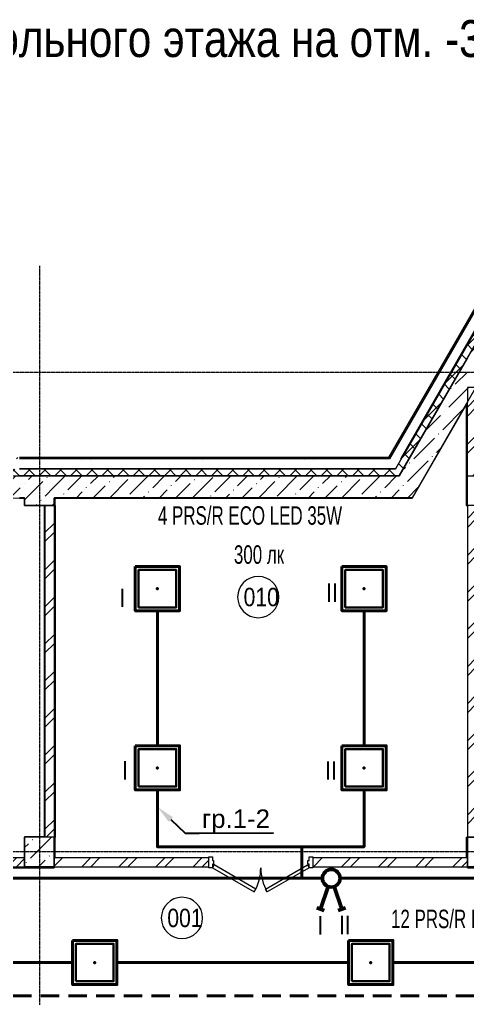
# Model space of a CAD drawing. Header units: metres. Extents: x -93142 to 227756, y -64772 to 286334.
# Drawn here: x 59795 to 65863, y -49272 to -35998 of the extents above; entities that cross this region are included whole.
import ezdxf
from ezdxf import colors
from ezdxf.entities.mleader import LeaderData, LeaderLine
from ezdxf.math import Vec2, Vec3

# ---------------------------------------------------------------- set-up
doc = ezdxf.new("R2010")
doc.units = ezdxf.units.M
for name, pattern in [('ADSK_Линия сетки', [21, 12, -3, 3, -3]), ('DASHED', [0.75, 0.5, -0.25]), ('HIDDEN2', [0.1875, 0.125, -0.0625])]:
    doc.linetypes.add(name, pattern=pattern)
for name, color, linetype, lineweight in [('A-AREA-IDEN', 7, 'Continuous', 9), ('A-DOOR', 7, 'Continuous', 5), ('A-DOOR-FRAM', 7, 'Continuous', 13), ('A-FLOR', 7, 'Continuous', 5), ('A-WALL', 7, 'Continuous', 5), ('A-WALL-PATT', 7, 'Continuous', 18), ('G-ANNO-TEXT', 7, 'Continuous', 9), ('I-WALL', 7, 'Continuous', 5), ('nadpisi', 84, 'Continuous', 13), ('S-COLS', 7, 'Continuous', 5), ('S-GRID', 7, 'Continuous', 9), ('ав осв', 1, 'HIDDEN2', 40), ('раб осв', 7, 'Continuous', 40), ('ЭЛ', 250, 'Continuous', 50), ('ЭЛ.освещ.', 150, 'Continuous', 50), ('ЭЛ.сети', 5, 'Continuous', 100)]:
    doc.layers.add(name, color=color, linetype=linetype, lineweight=lineweight)
doc.styles.add('Arial', font='ARIALN.TTF', dxfattribs={"width": 0.8, "height": 2.5})
doc.styles.add('GOST Common_I_1', font='ARIALN.TTF', dxfattribs={"height": 300})
doc.styles.add('GOST Common_I_2', font='ARIALN.TTF', dxfattribs={"height": 500})
doc.styles.add('ISOPEUR', font='ARIALN.TTF')
pattern_1 = [(45, (0, 0), (84.19025, 308.69666), [396.875, -79.375, 3.353, -76.022])]
pattern_2 = [(45, (0, 0), (-251.4472, 251.4472), []), (45, (0, 381), (-251.4472, 251.4472), [])]
pattern_3 = [(0, (0, 0), (812.8, 203.2), [33.528, -576.072, 33.528, -576.072, -3251.2]), (0, (0, 0), (812.8, 203.2), [-1219.2, 33.528, -1185.672, 33.528, -576.072, -1422.4]), (0, (0, 0), (812.8, 203.2), [-3048, 33.528, -372.872, 33.528, -982.472]), (120, (304.8, 101.6), (-582.37636, 602.30545), [33.528, -576.072, 33.528, -576.072, -3251.2]), (120, (304.8, 101.6), (-582.37636, 602.30545), [-1219.2, 33.528, -1185.672, 33.528, -576.072, -1422.4]), (120, (304.8, 101.6), (-582.37636, 602.30545), [-3048, 33.528, -372.872, 33.528, -982.472]), (240, (406.4, 508), (-230.42364, -805.50545), [33.528, -576.072, 33.528, -576.072, -3251.2]), (240, (406.4, 508), (-230.42364, -805.50545), [-1219.2, 33.528, -1185.672, 33.528, -576.072, -1422.4]), (240, (406.4, 508), (-230.42364, -805.50545), [-3048, 33.528, -372.872, 33.528, -982.472])]
pattern_4 = [(45, (0, 0), (-106.06602, 106.06602), []), (135, (0, 0), (-106.06602, -106.06602), [])]

# ---------------------------------------------------------------- blocks, each defined once
blk = doc.blocks.new('КДП АПК - КР_rvt-1-Цокольный этаж')
at = {"layer": 'A-WALL-PATT', "lineweight": 15}
h = blk.add_hatch(dxfattribs=at)
h.set_pattern_fill('FP_9', color=256, style=0, pattern_type=2)
h.set_pattern_definition(pattern_1)
h.paths.add_polyline_path([(65863, -39946), (66209, -39946), (66440, -39546), (66180, -39396)], flags=0)
h.paths.add_polyline_path([(65112, -41846), (65978, -40346), (65863, -40346), (65863, -39946), (64766, -41846)], flags=0)
h = blk.add_hatch(dxfattribs=at)
h.set_pattern_fill('FP_9', color=256, style=0, pattern_type=2)
h.set_pattern_definition(pattern_1)
h.paths.add_polyline_path([(59795, -41846), (59795, -41546), (59650, -41539), (59505, -41521), (59363, -41490), (59224, -41447), (59090, -41392), (58960, -41327), (58837, -41250), (58720, -41163), (58612, -41066), (58403, -41282), (58517, -41384), (58639, -41478), (58768, -41562), (58903, -41636), (59044, -41699), (59189, -41752), (59337, -41793), (59488, -41822), (59641, -41840), (59683, -41841)], flags=0)
h = blk.add_hatch(dxfattribs=at)
h.set_pattern_fill('FP_9', color=256, style=0, pattern_type=2)
h.set_pattern_definition(pattern_1)
h.paths.add_polyline_path([(64766, -41846), (64939, -41546), (60263, -41546), (60263, -41846), (64246, -41846)], flags=0)
h.paths.add_polyline_path([(59795, -41846), (59863, -41846), (59863, -41546), (59795, -41546), (59795, -41785)], flags=0)
at = {"layer": 'S-COLS', "lineweight": 15}
h = blk.add_hatch(dxfattribs=at)
h.set_pattern_fill('FP_9', color=256, style=0, pattern_type=2)
h.set_pattern_definition(pattern_1)
h.paths.add_polyline_path([(59863, -41946), (60263, -41946), (60263, -41546), (59863, -41546), (59863, -41846)], flags=0)
h = blk.add_hatch(dxfattribs=at)
h.set_pattern_fill('FP_9', color=256, style=0, pattern_type=2)
h.set_pattern_definition(pattern_1)
h.paths.add_polyline_path([(59863, -46846), (60263, -46846), (60263, -46446), (59863, -46446)], flags=0)
at = {"layer": 'I-WALL', "lineweight": 15}
for p, q in [((65863, -39946), (64939, -41546)), ((65112, -41846), (65978, -40346)), ((59863, -41546), (59795, -41546)), ((64939, -41546), (60263, -41546)), ((59795, -41846), (59863, -41846)), ((60263, -41846), (64766, -41846)), ((64766, -41846), (65112, -41846))]:
    blk.add_line(p, q, dxfattribs=at)
for radius in [1700, 2000]:
    blk.add_arc((59795, -39846), radius, 225.8879, 270, dxfattribs=at)
at = {"layer": 'S-COLS', "lineweight": 15}
for p, q in [((60263, -41546), (59863, -41546)), ((59863, -41846), (59863, -41946)), ((59863, -41946), (60263, -41946)), ((60263, -41946), (60263, -41846)), ((60263, -46446), (59863, -46446)), ((59863, -46446), (59863, -46846)), ((60263, -46846), (60263, -46446)), ((66263, -46446), (65863, -46446)), ((65863, -46446), (65863, -46846)), ((59863, -46846), (60263, -46846)), ((65863, -46846), (66263, -46846))]:
    blk.add_line(p, q, dxfattribs=at)
blk = doc.blocks.new('Дверь-ВНУТРЕННЯЯ - ДГ 21-14-1577430-Цокольный этаж')
at = {"layer": 'A-DOOR', "lineweight": 15}
for p, q in [((-633, -42), (-655, -81)), ((-655, -81), (-88, -409)), ((-65, -370), (-633, -42)), ((65, -370), (632, -42)), ((655, -81), (88, -409)), ((632, -42), (655, -81)), ((-88, -409), (-65, -370)), ((88, -409), (65, -370))]:
    blk.add_line(p, q, dxfattribs=at)
for centre, start, end in [((-655, -81), 330, 360), ((655, -81), 180, 210)]:
    blk.add_arc(centre, 655, start, end, dxfattribs=at)
at = {"layer": 'A-DOOR-FRAM', "lineweight": 15}
for p, q in [((-705, 69), (-655, 69)), ((-705, -81), (-705, 69)), ((-655, 69), (-655, 19)), ((-655, 19), (-639, 19)), ((-639, 19), (-639, -32)), ((639, 19), (655, 19)), ((639, -32), (639, 19)), ((655, 69), (705, 69)), ((655, 19), (655, 69)), ((705, 69), (705, -81)), ((-655, -81), (-705, -81)), ((-655, -32), (-655, -81)), ((-639, -32), (-655, -32)), ((655, -32), (639, -32)), ((655, -81), (655, -32)), ((705, -81), (655, -81))]:
    blk.add_line(p, q, dxfattribs=at)
blk = doc.blocks.new('ПСС_Марка_помещения - Имя_2_5мм-224473-Цокольный этаж')
at = {"layer": 'A-AREA-IDEN'}
for start, end in [(360, 180), (180, 360)]:
    blk.add_arc((-0.07, 0.04), 3.5, start, end, dxfattribs=at)
blk = doc.blocks.new('ARS.R UNI LED')
at = {"color": 5, "lineweight": 30, "ltscale": 100}
blk.add_lwpolyline([(2913223, 2072749), (2913733, 2072749), (2913733, 2073259), (2913223, 2073259)], close=True, dxfattribs=at)
at = {"color": 0, "lineweight": 40, "ltscale": 100}
blk.add_point((2913478, 2073004), dxfattribs=at)
at = {"layer": 'ЭЛ', "color": 5, "lineweight": 40, "ltscale": 10}
blk.add_lwpolyline([(2913178, 2073304), (2913778, 2073304), (2913778, 2072704), (2913178, 2072704)], close=True, dxfattribs=at)
blk = doc.blocks.new('выкл. 2 клав. скрыт.')
at = {"layer": 'ЭЛ.освещ.', "color": 0, "ltscale": 100}
for p, q in [((2902361, 2044099), (2902327, 2044197)), ((2902039, 2044042), (2902344, 2044148)), ((2902039, 2043963), (2902344, 2043857)), ((2902361, 2043907), (2902327, 2043809))]:
    blk.add_line(p, q, dxfattribs=at)
blk.add_circle((2901926, 2044002), 120, dxfattribs=at)

msp = doc.modelspace()

# ---------------------------------------------------------------- hatches: boundary and pattern name
at = {"layer": 'A-WALL-PATT', "lineweight": 5}
h = msp.add_hatch(dxfattribs=at)
h.set_pattern_fill('FP_1', color=256, style=0, pattern_type=2)
h.set_pattern_definition(pattern_2)
h.paths.add_polyline_path([(64794.5552, -41935.6443), (64817.6492, -41935.6443), (65981.01, -39920.6443), (65963.6895, -39910.6443), (64881.3373, -41785.3332)], flags=0)
at = {"layer": 'A-WALL-PATT', "lineweight": 5, "true_color": 0x787878}
h = msp.add_hatch(dxfattribs=at)
h.set_pattern_fill('FP_4', color=8, style=0, pattern_type=2)
h.set_pattern_definition(pattern_4)
h.paths.add_polyline_path([(64938.8927, -42185.6443), (66180.1959, -40035.6443), (66102.2536, -39990.6443), (64834.9697, -42185.6443)], flags=0)
at = {"layer": 'A-WALL-PATT', "lineweight": 5}
h = msp.add_hatch(dxfattribs=at)
h.set_pattern_fill('FP_1', color=256, style=0, pattern_type=2)
h.set_pattern_definition(pattern_2)
h.paths.add_polyline_path([(65862.6532, -42185.6443), (65982.6532, -42185.6443), (65982.6532, -40985.6443), (65862.6532, -40985.6443), (65862.6532, -41785.3332)], flags=0)
h = msp.add_hatch(dxfattribs=at)
h.set_pattern_fill('FP_2', color=256, style=0, pattern_type=2)
h.set_pattern_definition(pattern_3)
h.paths.add_polyline_path([(65847.6532, -42185.6443), (65850.6532, -42185.6443), (65850.6532, -41206.4289), (65847.6532, -41211.6251), (65847.6532, -41785.3332)], flags=0)
h = msp.add_hatch(dxfattribs=at)
h.set_pattern_fill('FP_2', color=256, style=0, pattern_type=2)
h.set_pattern_definition(pattern_3)
h.paths.add_polyline_path([(65850.6532, -42185.6443), (65862.6532, -42185.6443), (65862.6532, -41185.6443), (65850.6532, -41206.4289), (65850.6532, -41785.3332)], flags=0)
h = msp.add_hatch(dxfattribs=at)
h.set_pattern_fill('FP_1', color=256, style=0, pattern_type=2)
h.set_pattern_definition(pattern_2)
h.paths.add_polyline_path([(59794.8309, -41955.6443), (59794.8309, -41935.6443), (59670.9424, -41930.3421), (59547.96, -41914.4742), (59426.783, -41888.1566), (59308.2977, -41851.5819), (59193.3707, -41805.0175), (59082.8424, -41748.804), (58977.5211, -41683.3524), (58878.1772, -41609.1416), (58785.5372, -41526.7141), (58771.6159, -41541.0737), (58865.5337, -41624.6381), (58966.2479, -41699.8726), (59073.0218, -41766.2269), (59185.0747, -41823.2158), (59301.5869, -41870.4224), (59421.7065, -41907.5016), (59544.5549, -41934.1822), (59669.2336, -41950.2689), (59683.4445, -41950.8771)], flags=0)
at = {"layer": 'A-WALL-PATT', "lineweight": 5, "true_color": 0x787878}
h = msp.add_hatch(dxfattribs=at)
h.set_pattern_fill('FP_4', color=8, style=0, pattern_type=2)
h.set_pattern_definition(pattern_4)
h.paths.add_polyline_path([(59794.8309, -42185.6443), (59794.8309, -42095.6443), (59657.2719, -42089.757), (59520.719, -42072.1381), (59386.1708, -42042.9166), (59254.6113, -42002.3061), (59127.0027, -41950.6035), (59004.2781, -41888.1871), (58887.3352, -41815.5133), (58777.0292, -41733.1137), (58674.1668, -41641.5907), (58611.521, -41706.2089), (58720.1335, -41802.848), (58836.6057, -41889.8539), (58960.0857, -41966.5901), (59089.6707, -42032.4957), (59224.4127, -42087.0884), (59363.3265, -42129.9691), (59505.396, -42160.8241), (59649.5823, -42179.4279), (59683.4445, -42180.8771)], flags=0)
at = {"layer": 'A-WALL-PATT', "lineweight": 5}
h = msp.add_hatch(dxfattribs=at)
h.set_pattern_fill('FP_1', color=256, style=0, pattern_type=2)
h.set_pattern_definition(pattern_2)
h.paths.add_polyline_path([(64956.2132, -41955.6443), (64967.7602, -41955.6443), (64979.3073, -41935.6443), (64967.7602, -41935.6443)], flags=0)
h.paths.add_polyline_path([(64806.1022, -41955.6443), (64817.6492, -41935.6443), (59794.8309, -41935.6443), (59794.8309, -41955.6443), (64246.2343, -41955.6443)], flags=0)
at = {"layer": 'A-WALL-PATT', "lineweight": 5, "true_color": 0x787878}
h = msp.add_hatch(dxfattribs=at)
h.set_pattern_fill('FP_4', color=8, style=0, pattern_type=2)
h.set_pattern_definition(pattern_4)
h.paths.add_polyline_path([(64834.9697, -42185.6443), (64886.9312, -42095.6443), (59794.8309, -42095.6443), (59794.8309, -42185.6443), (64246.2343, -42185.6443)], flags=0)
at = {"layer": 'A-WALL-PATT', "lineweight": 5}
h = msp.add_hatch(dxfattribs=at)
h.set_pattern_fill('FP_2', color=256, style=0, pattern_type=2)
h.set_pattern_definition(pattern_3)
h.paths.add_polyline_path([(65862.6532, -42585.6443), (65862.6532, -42185.6443), (65847.6532, -42185.6443), (65847.6532, -42585.6443)], flags=0)
h = msp.add_hatch(dxfattribs=at)
h.set_pattern_fill('FP_2', color=256, style=0, pattern_type=2)
h.set_pattern_definition(pattern_3)
h.paths.add_polyline_path([(60130.6532, -47085.6443), (60130.6532, -42588.6443), (60127.6532, -42588.6443), (60127.6532, -47085.6443)], flags=0)
h = msp.add_hatch(dxfattribs=at)
h.set_pattern_fill('FP_2', color=256, style=0, pattern_type=2)
h.set_pattern_definition(pattern_3)
h.paths.add_polyline_path([(60142.6532, -47085.6443), (60142.6532, -42585.6443), (60130.6532, -42585.6443), (60130.6532, -47085.6443)], flags=0)
h = msp.add_hatch(dxfattribs=at)
h.set_pattern_fill('FP_1', color=256, style=0, pattern_type=2)
h.set_pattern_definition(pattern_2)
h.paths.add_polyline_path([(60262.6532, -47085.6443), (60262.6532, -42585.6443), (60142.6532, -42585.6443), (60142.6532, -47085.6443), (60190.4211, -47085.6443)], flags=0)
h = msp.add_hatch(dxfattribs=at)
h.set_pattern_fill('FP_2', color=256, style=0, pattern_type=2)
h.set_pattern_definition(pattern_3)
h.paths.add_polyline_path([(60274.6532, -42585.7672), (60277.6532, -42585.7672), (60277.6532, -42485.6443), (60262.6532, -42485.6443), (60262.6532, -42585.7672)], flags=0)
h = msp.add_hatch(dxfattribs=at)
h.set_pattern_fill('FP_2', color=256, style=0, pattern_type=2)
h.set_pattern_definition(pattern_3)
h.paths.add_polyline_path([(60262.6532, -47085.6443), (60274.6532, -47085.6443), (60274.6532, -42585.7672), (60262.6532, -42585.7672), (60262.6532, -46028.875)], flags=0)
h = msp.add_hatch(dxfattribs=at)
h.set_pattern_fill('FP_2', color=256, style=0, pattern_type=2)
h.set_pattern_definition(pattern_3)
h.paths.add_polyline_path([(60274.6532, -47085.6443), (60277.6532, -47085.6443), (60277.6532, -42585.7672), (60274.6532, -42585.7672), (60274.6532, -46028.875)], flags=0)
h = msp.add_hatch(dxfattribs=at)
h.set_pattern_fill('FP_1', color=256, style=0, pattern_type=2)
h.set_pattern_definition(pattern_2)
h.paths.add_polyline_path([(65982.6532, -47085.6443), (65982.6532, -42585.6443), (65862.6532, -42585.6443), (65862.6532, -47085.6443)], flags=0)
h = msp.add_hatch(dxfattribs=at)
h.set_pattern_fill('FP_2', color=256, style=0, pattern_type=2)
h.set_pattern_definition(pattern_3)
h.paths.add_polyline_path([(65862.6532, -47353.6443), (65862.6532, -47085.6443), (65847.6532, -47085.6443), (65847.6532, -47353.6443)], flags=0)
h = msp.add_hatch(dxfattribs=at)
h.set_pattern_fill('FP_1', color=256, style=0, pattern_type=2)
h.set_pattern_definition(pattern_2)
h.paths.add_polyline_path([(59862.6532, -47485.6443), (59862.6532, -47365.6443), (59212.6532, -47365.6443), (59212.6532, -47485.6443)], flags=0)
h.paths.add_polyline_path([(57802.6532, -47485.6443), (57802.6532, -47365.6443), (56452.6532, -47365.6443), (56452.6532, -47485.6443)], flags=0)
h.paths.add_polyline_path([(55042.6532, -47485.6443), (55042.6532, -47365.6443), (54262.6532, -47365.6443), (54262.6532, -47485.6443)], flags=0)
h = msp.add_hatch(dxfattribs=at)
h.set_pattern_fill('FP_1', color=256, style=0, pattern_type=2)
h.set_pattern_definition(pattern_2)
h.paths.add_polyline_path([(65862.6532, -47485.6443), (65862.6532, -47365.6443), (63767.6532, -47365.6443), (63767.6532, -47485.6443)], flags=0)
h.paths.add_polyline_path([(62218.3277, -47485.6443), (62357.6532, -47485.6443), (62357.6532, -47365.6443), (60262.6532, -47365.6443), (60262.6532, -47485.6443)], flags=0)
h = msp.add_hatch(dxfattribs=at)
h.set_pattern_fill('FP_2', color=256, style=0, pattern_type=2)
h.set_pattern_definition(pattern_3)
h.paths.add_polyline_path([(59212.6532, -47497.6443), (59862.6532, -47497.6443), (59862.6532, -47485.6443), (59212.6532, -47485.6443)], flags=0)
h.paths.add_polyline_path([(55042.6532, -47497.6443), (55042.6532, -47485.6443), (54262.6532, -47485.6443), (54262.6532, -47497.6443)], flags=0)
h.paths.add_polyline_path([(57802.6532, -47497.6443), (57802.6532, -47485.6443), (56452.6532, -47485.6443), (56452.6532, -47497.6443)], flags=0)
h = msp.add_hatch(dxfattribs=at)
h.set_pattern_fill('FP_2', color=256, style=0, pattern_type=2)
h.set_pattern_definition(pattern_3)
h.paths.add_polyline_path([(59212.6532, -47500.6443), (59862.6532, -47500.6443), (59862.6532, -47497.6443), (59212.6532, -47497.6443)], flags=0)
h.paths.add_polyline_path([(55042.6532, -47500.6443), (55042.6532, -47497.6443), (54262.6532, -47497.6443), (54262.6532, -47500.6443)], flags=0)
h.paths.add_polyline_path([(57802.6532, -47500.6443), (57802.6532, -47497.6443), (56452.6532, -47497.6443), (56452.6532, -47500.6443)], flags=0)
h = msp.add_hatch(dxfattribs=at)
h.set_pattern_fill('FP_2', color=256, style=0, pattern_type=2)
h.set_pattern_definition(pattern_3)
h.paths.add_polyline_path([(60262.6532, -47500.6443), (60262.6532, -47485.6443), (59862.6532, -47485.6443), (59862.6532, -47500.6443), (60190.4211, -47500.6443)], flags=0)

# ---------------------------------------------------------------- linework, layer by layer
at = {"layer": 'A-FLOR'}
msp.add_line((65862.6532, -47353.6443), (65862.6532, -47365.6443), dxfattribs=at)
at = {"layer": 'A-WALL'}
for p, q in [((65981.01, -39920.6443), (64806.1022, -41955.6443)), ((65850.6532, -42185.6443), (65850.6532, -41206.4289)), ((65862.6532, -42185.6443), (65862.6532, -41185.6443)), ((64892.7047, -42085.6443), (64979.3073, -41935.6443)), ((64967.7602, -41935.6443), (64956.2132, -41955.6443)), ((64806.1022, -41955.6443), (59794.8309, -41955.6443)), ((64967.7602, -41955.6443), (64956.2132, -41955.6443)), ((65862.6532, -42185.6443), (65862.6532, -42185.6443)), ((60130.6532, -47085.6443), (60130.6532, -42585.6443)), ((60142.6532, -47085.6443), (60142.6532, -42585.6443)), ((60262.6532, -42585.7672), (60274.6532, -42585.7672)), ((60262.6532, -42585.7672), (60262.6532, -47085.6443)), ((60274.6532, -42585.7672), (60274.6532, -47085.6443)), ((60277.6532, -42488.6443), (60277.6532, -42485.6443)), ((65862.6532, -42585.6443), (65862.6532, -47085.6443)), ((59862.6532, -47365.6443), (59212.6532, -47365.6443)), ((62357.6532, -47365.6443), (60277.6532, -47365.6443)), ((65862.6532, -47365.6443), (63767.6532, -47365.6443)), ((65847.6532, -47350.6443), (65847.6532, -47353.6443)), ((65862.6532, -47353.6443), (65847.6532, -47353.6443)), ((59212.6532, -47485.6443), (59862.6532, -47485.6443)), ((59862.6532, -47497.6443), (59212.6532, -47497.6443)), ((60262.6532, -47485.6443), (62357.6532, -47485.6443)), ((63767.6532, -47485.6443), (65862.6532, -47485.6443))]:
    msp.add_line(p, q, dxfattribs=at)
at = {"layer": 'A-WALL', "lineweight": 18}
for p, q in [((65862.6532, -40985.6443), (65862.6532, -41185.6443)), ((65982.6532, -40985.6443), (65862.6532, -40985.6443)), ((65862.6532, -41185.6443), (65112.0978, -42485.6443)), ((65113.8299, -42488.6443), (65847.6532, -41217.6251)), ((65847.6532, -41217.6251), (65847.6532, -42585.6443)), ((65847.6532, -42185.6443), (65862.6532, -42185.6443)), ((65862.6532, -42185.6443), (66262.6532, -42185.6443)), ((65862.6532, -42585.6443), (65862.6532, -42185.6443)), ((59862.6532, -42485.6443), (59794.8309, -42485.6443)), ((59794.8309, -42488.6443), (59859.6532, -42488.6443)), ((59859.6532, -42488.6443), (59859.6532, -42588.6443)), ((59859.6532, -42588.6443), (60127.6532, -42588.6443)), ((59862.6532, -42585.6443), (59862.6532, -42485.6443)), ((60262.6532, -42585.6443), (59862.6532, -42585.6443)), ((60127.6532, -42588.6443), (60127.6532, -47082.6443)), ((65112.0978, -42485.6443), (60262.6532, -42485.6443)), ((60262.6532, -42485.6443), (60262.6532, -42585.7672)), ((60277.6532, -42488.6443), (65113.8299, -42488.6443)), ((60277.6532, -47350.6443), (60277.6532, -42488.6443)), ((65847.6532, -42585.6443), (65862.6532, -42585.6443)), ((65982.6532, -42585.6443), (65862.6532, -42585.6443)), ((60127.6532, -47082.6443), (59859.6532, -47082.6443)), ((59859.6532, -47082.6443), (59859.6532, -47350.6443)), ((60277.6532, -47085.6443), (59862.6532, -47085.6443)), ((59862.6532, -47500.6443), (59862.6532, -47085.6443)), ((60262.6532, -47085.6443), (60262.6532, -47500.6443)), ((65847.6532, -47085.6443), (65982.6532, -47085.6443)), ((65847.6532, -47085.6443), (65847.6532, -47350.6443)), ((65862.6532, -47350.6443), (65862.6532, -47085.6443)), ((60277.6532, -47365.6443), (60262.6532, -47365.6443)), ((65862.6532, -47500.6443), (65862.6532, -47365.6443)), ((59212.6532, -47500.6443), (60262.6532, -47500.6443)), ((60262.6532, -47485.6443), (59862.6532, -47485.6443)), ((66262.6532, -47485.6443), (65862.6532, -47485.6443)), ((65862.6532, -47500.6443), (66262.6532, -47500.6443))]:
    msp.add_line(p, q, dxfattribs=at)
at = {"layer": 'I-WALL', "lineweight": 18}
for p, q in [((65963.6895, -39910.6443), (64794.5552, -41935.6443)), ((64938.8927, -42185.6443), (66180.1959, -40035.6443)), ((64967.7602, -41935.6443), (66093.5933, -39985.6443)), ((66102.2536, -39990.6443), (64979.3073, -41935.6443)), ((64794.5552, -41935.6443), (59794.8309, -41935.6443)), ((64979.3073, -41935.6443), (64967.7602, -41935.6443)), ((59794.8309, -42085.6443), (64892.7047, -42085.6443)), ((64886.9312, -42095.6443), (59794.8309, -42095.6443)), ((59794.8309, -42185.6443), (64938.8927, -42185.6443)), ((64892.7047, -42085.6443), (64886.9312, -42095.6443))]:
    msp.add_line(p, q, dxfattribs=at)
at = {"layer": 'S-GRID', "linetype": 'ADSK_Линия сетки'}
for p, q in [((60062.6532, -39335.6443), (60062.6532, -63954.6071)), ((94527.9128, -40785.6443), (29247.2594, -40785.6443)), ((94527.9128, -47285.6443), (28964.2024, -47285.6443))]:
    msp.add_line(p, q, dxfattribs=at)
at = {"layer": 'ав осв', "linetype": 'DASHED', "lineweight": 40, "ltscale": 500}
msp.add_lwpolyline([(38372.6532, -49085.6443), (38372.6532, -49235.6443), (53332.6459, -49235.6443), (53332.6459, -49085.6495), (53332.6459, -49235.6443), (68292.6459, -49235.6443), (68292.6459, -49085.6495), (68292.6459, -49235.6443), (83252.635, -49235.6443), (83252.635, -49085.6573)], dxfattribs=at)
at = {"layer": 'раб осв'}
for points in [[(61662.6532, -44015.6443), (61662.6532, -45845.6443)], [(64462.6532, -45845.6443), (64462.6532, -44015.6443)], [(63617.6532, -47215.6443), (61662.6532, -47215.6443), (61662.6532, -46445.6443)], [(63897.6532, -47642.915), (63617.6532, -47642.915), (63617.6532, -47365.6443), (63617.6532, -47215.6443), (64462.6532, -47215.6443), (64462.6532, -46445.6443)], [(59522.9024, -47642.915), (63617.6532, -47642.915)], [(64137.6532, -47642.915), (68072.6532, -47642.915)], [(57372.6459, -48785.6495), (60512.6459, -48785.6495)], [(61112.6459, -48785.6495), (64252.6459, -48785.6495)], [(64852.6459, -48785.6495), (67842.6459, -48785.6495)]]:
    msp.add_lwpolyline(points, dxfattribs=at)

# ---------------------------------------------------------------- block references
at = {"lineweight": 5}
msp.add_blockref('КДП АПК - КР_rvt-1-Цокольный этаж', (0, -640), dxfattribs=at)
at = {"layer": 'A-AREA-IDEN', "xscale": 80, "yscale": 80, "zscale": 80}
for p in [(63034.515, -43832.1691), (62000.9202, -48184.1897)]:
    msp.add_blockref('ПСС_Марка_помещения - Имя_2_5мм-224473-Цокольный этаж', p, dxfattribs=at)
at = {"layer": 'A-DOOR'}
msp.add_blockref('Дверь-ВНУТРЕННЯЯ - ДГ 21-14-1577430-Цокольный этаж', (63062.6532, -47419.2943), dxfattribs=at)
at = {"layer": 'раб осв', "color": 0, "lineweight": 40, "ltscale": 100}
for p in [(-2851815.0519, -2116719.1934), (-2849015.0519, -2116719.1934), (-2851815.0519, -2119149.1934), (-2849015.0519, -2119149.1934), (-2852665.0592, -2121789.1986), (-2848925.0592, -2121789.1986)]:
    msp.add_blockref('ARS.R UNI LED', p, dxfattribs=at)
at = {"layer": 'раб осв', "color": 0, "lineweight": 40, "ltscale": 100, "xscale": -1, "rotation": 90}
msp.add_blockref('выкл. 2 клав. скрыт.', (2108020.06, 2854283.1816), dxfattribs=at)

# ---------------------------------------------------------------- texts
at = {"layer": 'A-AREA-IDEN', "char_height": 250, "width": 577.215, "attachment_point": 1, "style": 'GOST Common_I_1'}
for s, insert in [('010', (62830.0187, -43703.7091)), ('001', (61796.4238, -48055.7298))]:
    msp.add_mtext(s, dxfattribs=dict(at, insert=insert))
at = {"layer": 'G-ANNO-TEXT', "insert": (57028.6561, -36005.4928), "char_height": 500, "width": 10347.059468, "attachment_point": 1, "style": 'GOST Common_I_2'}
msp.add_mtext('План цокольного этажа на отм. -3.100', dxfattribs=at)
at = {"layer": 'nadpisi', "color": 7, "char_height": 250, "style": 'Arial'}
for s, insert, width, attachment_point in [('4 PRS/R ECO LED 35W', (62917.2288, -42724.7159), 4381.630306, 5), ('300 лк', (62699.2382, -43127.8298), 1402.065175, 1), ('{\\W1;II}', (63949.4087, -43644.6296), 1402.065175, 1), ('{\\W1;I}', (61147.6796, -43715.6443), 1402.065175, 1), ('{\\W1;I}', (61181.5061, -46053.6581), 1402.065175, 1), ('{\\W1;II}', (63934.8363, -46055.3471), 1402.065175, 1), ('{\\W1;I}', (63830.1036, -48155.7663), 1402.065175, 1), ('{\\W1;II}', (64122.6667, -48150.7361), 1402.065175, 1), ('12 PRS/R ECO LED 35W', (66139.3438, -48196.0132), 4381.630306, 5)]:
    msp.add_mtext(s, dxfattribs=dict(at, insert=insert, width=width, attachment_point=attachment_point))

# ---------------------------------------------------------------- next in the draw order: leaders
at = {"layer": 'ЭЛ.сети', "color": 0, "lineweight": 5}
ml = msp.add_multileader_mtext('Standard', dxfattribs=at)
ml.set_content('{\\fArial|b0|i0|c204|p34;гр.1-2}', style='ISOPEUR')
ml.set_leader_properties()
ml.build(insert=Vec2(0, 0))
ml.multileader.update_dxf_attribs({"text_left_attachment_type": 6, "text_right_attachment_type": 6, "dogleg_length": 100, "arrow_head_size": 250})
ctx = ml.context
ctx.base_point, ctx.char_height, ctx.arrow_head_size, ctx.landing_gap_size, ctx.plane_origin, ctx.plane_x_axis, ctx.plane_y_axis = Vec3(62227.0741, -47030.2722), 250, 250, 37.4122, Vec3(-1360.5003, -4138.6912), Vec3(0.999998436, 0.0017686035), Vec3(-0.0017686035, 0.999998436)
ctx.left_attachment, ctx.right_attachment = 6, 6
notes = []
notes.append((ctx, [(0, (1, 1, 0), (62040.0136, -47030.603), (0.999998436, 0.0017686035), 187.0608, [(0, [(61662.6532, -46674.7583)], 0, [])])]))
ctx.mtext.insert, ctx.mtext.text_direction, ctx.mtext.rotation, ctx.mtext.line_spacing_factor, ctx.mtext.flow_direction = Vec3(62263.9213, -46710.8), Vec3(0.999998436, 0.0017686035), 0.0017686044, 0.8, 5
ctx.mtext.has_bg_fill, ctx.mtext.bg_color, ctx.mtext.bg_scale_factor, ctx.mtext.bg_transparency, ctx.mtext.use_window_bg_color = 1, -1073741824, 1, 0, 1
for ctx, leaders in notes:
    for number, flags, end, landing, length, lines in leaders:
        leader = LeaderData()
        leader.index, (leader.has_last_leader_line, leader.has_dogleg_vector, leader.attachment_direction) = number, flags
        leader.last_leader_point, leader.dogleg_vector, leader.dogleg_length = Vec3(end), Vec3(landing), length
        for number, points, colour, breaks in lines:
            line = LeaderLine()
            line.index, line.vertices, line.color, line.breaks = number, Vec3.list(points), colors.encode_raw_color(colour), breaks
            leader.lines.append(line)
        ctx.leaders.append(leader)

doc.saveas('drawing.dxf')
